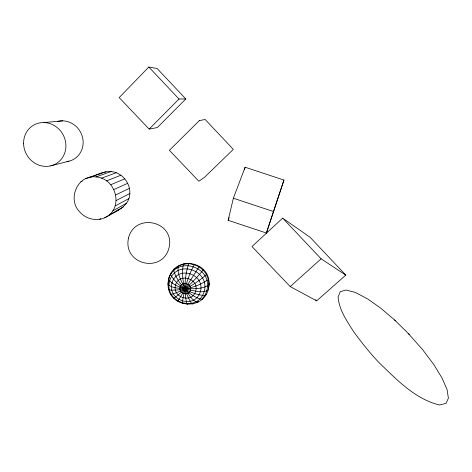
<?xml version="1.0" encoding="UTF-8"?>
<svg xmlns="http://www.w3.org/2000/svg" width="472" height="472" viewBox="0 0 472 472"><rect width="100%" height="100%" fill="white"/><g stroke="black" fill="none" stroke-linecap="round" stroke-linejoin="round"><path stroke-width="0.71" d="M209.09 283.389C208.612 313.845 162.527 309.125 168.581 279.229C174.61 253.399 214.683 261.659 208.364 288.339M208.477 278.374L209.055 284.681C202.358 289.625 193.054 288.545 185.142 288.817C179.437 288.02 172.215 288.687 167.908 284.238L168.227 282.946M168.309 282.303L168.917 277.796M206.559 273.624L206.417 274.503L208.412 279.453C197.491 287.188 182.935 290.634 169.625 290.079L168.581 289.295M104.737 217.793C124.207 208.789 116.472 178.398 96.07 176.935C77.632 174.386 67.059 199.036 79.597 211.828C85.692 218.837 96.146 221.663 104.737 217.793C114.531 211.987 129.387 207.232 129.841 193.526C130.237 184.576 124.567 175.968 116.236 172.722C105.575 168.722 95.379 176.233 85.361 178.758M228.141 220.318L233.369 198.228L245.104 167.212L283.949 180.062L266.409 233.026L228.141 220.318L229.18 217.562M244.584 169.348L245.104 167.212M170.952 273.034L168.581 279.229C173.348 286.25 182.87 287.873 190.493 290.245C196.175 290.958 203.208 293.49 208.299 289.837M266.409 233.026L283.949 180.062M177.761 301.431L187.998 284.15L199.408 266.232M203.467 269.482C195.202 280.238 184.806 289.584 174.227 298.103L173.684 298.186M175.171 268.562L174.203 268.999L173.72 270.68C177.383 282.698 189.266 296.327 201.65 299.413L204.842 295.543L206.205 294.569M148.822 67.024L119.174 97.627L149.164 129.086L157.347 127.564L185.803 98.949L157.158 68.546L148.822 67.024L179 99.008L185.803 98.949M149.164 129.086L179 99.008M282.675 218.135L251.989 246.537L290.209 286.569L316.671 300.847L345.787 275.111L310.098 237.28L282.675 218.135L321.119 258.821L345.787 275.111M290.209 286.569L321.119 258.821M194.67 264.096C187.897 275.707 184.399 289.666 182.198 302.965L182.511 303.567M193.75 303.289L192.735 304.021L191.425 303.372C184.611 292.026 180.711 277.217 183.396 264.143L184.475 263.689M176.239 267.931L177.979 266.68M201.65 299.413L202.919 298.552M99.94 174.032L101.15 173.242M109.25 214.89L123.31 206.96M99.574 219.374L100.855 218.66M112.814 210.848L126.655 203.184M115.18 205.945L128.885 198.6M116.189 200.512L129.841 193.526M189.573 263.228L188.706 263.665L183.396 264.143L178.445 265.966C176.528 273.961 181.909 281.808 185.142 288.817C188.523 293.696 191.431 300.44 197.52 302.304L198.671 301.525L196.824 302.186M115.752 194.912L129.452 188.298M113.9 189.532L127.747 183.272M110.755 184.741L124.826 178.811M106.53 180.882L120.903 175.206M101.521 178.215L116.236 172.722M96.07 176.935L111.15 171.531M80.842 181.738L82.181 181.26M90.553 177.118L106.005 171.708M117.705 210.099L119.086 209.68M50.876 165.814L69.012 161.176M43.961 122.555L62.758 120.85M233.369 198.228L273.335 211.474M170.557 294.05L171.401 294.369C184.198 290.469 196.511 283.507 206.417 274.503C202.724 268.232 195.974 264.096 188.706 263.665C184.469 276.315 183.95 290.746 186.806 303.762L187.62 304.452M409.501 334.707L394.616 319.981L380.745 308.169L367.688 298.959L355.316 292.428L346.153 290.044L340.277 291.661L338.082 297.136C339.215 310.057 346.885 320.972 353.605 331.621C361.463 342.43 369.824 352.844 378.975 362.596C396.651 379.429 414.888 399.046 439.444 404.976L446.052 403.365L448.4 398.167L447.049 389.553L442.063 378.072L433.75 364.484L422.652 349.693L408.333 333.551M394.616 319.981L395.206 320.565M315.656 299.785L316.671 300.847M57.643 121.422A20.756 19.423 60.4 0 1 82.6 137.641A20.756 19.423 60.4 0 1 66.865 161.577M128.49 238.083C122.631 264.762 162.415 274.025 169.047 247.765C175.383 221.203 134.968 212.005 128.49 238.083M169.625 280.999C163.53 302.428 197.691 313.479 204.181 291.572C210.547 269.978 175.956 258.803 169.625 280.999M171.997 282.988C166.982 300.587 195.054 309.667 200.364 291.666C205.568 273.961 177.207 264.792 171.997 282.988M175.549 285.053C171.69 297.395 192.257 303.944 195.691 291.212C199.644 278.822 178.923 272.226 175.549 285.053M180.038 287.047C178.027 293.454 188.717 296.864 190.493 290.245C192.529 283.82 181.797 280.397 180.038 287.047M207.615 285.932L206.878 290.941L204.842 295.543C191.479 294.729 177.183 286.309 170.563 274.604C180.21 257.694 208.553 266.857 207.615 285.932M199.367 120.602L169.407 150.326L198.871 181.242L204.582 177.207L233.321 149.376L205.149 119.481L199.367 120.602M23.594 143.765A22.308 20.762 59.6 0 0 55.891 163.802A22.308 20.762 59.6 0 0 54.776 125.847A22.308 20.762 59.6 0 0 23.594 143.765"/></g></svg>
